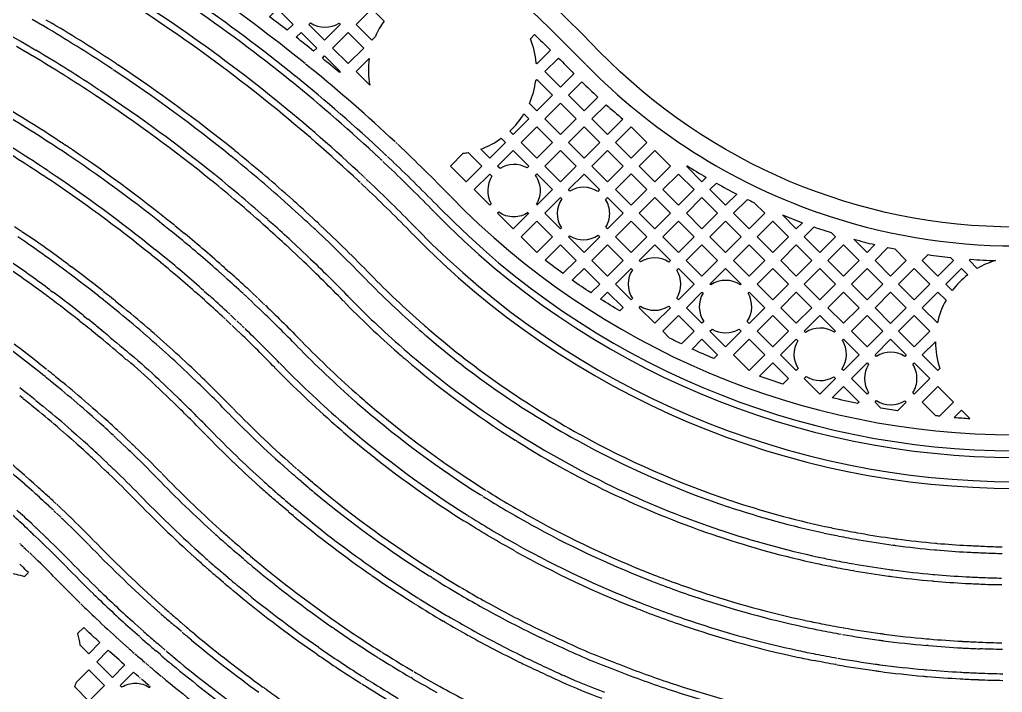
# Model space of a CAD drawing. Header units: millimetres. Extents: x 3175 to 3429, y -23 to 156.
# Drawn here: x 3317.36 to 3324.02, y 92.71 to 97.26 of the extents above; entities that cross this region are included whole.
import ezdxf

# ---------------------------------------------------------------- set-up
doc = ezdxf.new("R2010")
doc.units = ezdxf.units.MM
doc.header["$LTSCALE"] = 23.1
doc.layers.add('gbr-dxf_layer0', color=7, linetype='CONTINUOUS')

msp = doc.modelspace()

# ---------------------------------------------------------------- linework, layer by layer
at = {"layer": 'gbr-dxf_layer0', "color": 2}
for p, q in [((3317.5167, 97.2223), (3317.4458, 97.2637)), ((3317.5396, 97.2612), (3317.5787, 97.238)), ((3317.5547, 97.1999), (3317.5185, 97.2213)), ((3317.289, 97.1606), (3317.3626, 97.1191)), ((3317.364, 97.1182), (3317.4299, 97.0796)), ((3317.409, 97.0397), (3317.3401, 97.0801)), ((3317.4318, 97.0785), (3317.4707, 97.0557)), ((3317.4468, 97.0175), (3317.4109, 97.0387)), ((3317.9018, 96.7847), (3317.9109, 96.7788)), ((3317.8853, 96.7417), (3317.8762, 96.7476)), ((3319.1851, 96.0654), (3319.2177, 96.0363)), ((3319.1868, 96.0036), (3319.1542, 96.0327)), ((3319.0459, 95.8453), (3319.013, 95.8744)), ((3319.0438, 95.9072), (3319.0767, 95.8781)), ((3319.2013, 95.7035), (3319.1737, 95.7291)), ((3319.2052, 95.7613), (3319.2303, 95.738)), ((3320.7452, 94.4516), (3320.7596, 94.4423)), ((3320.7343, 94.4051), (3320.7199, 94.4143)), ((3323.0138, 93.5305), (3323.0098, 93.5313))]:
    msp.add_line(p, q, dxfattribs=at)
at = {"layer": 'gbr-dxf_layer0'}
for p, q in [((3319.6423, 96.9099), (3319.7306, 96.9982)), ((3319.3316, 96.9358), (3319.3, 96.9613)), ((3319.7351, 96.8171), (3319.6423, 96.9099)), ((3319.9182, 96.4228), (3319.9104, 96.4301)), ((3319.8113, 96.3132), (3319.8018, 96.322)), ((3319.8333, 96.3542), (3319.8428, 96.3454)), ((3319.8548, 96.334), (3319.8953, 96.2957)), ((3319.3904, 95.8784), (3319.3982, 95.8711)), ((3323.5815, 95.2083), (3323.4787, 95.3112)), ((3323.4786, 94.9915), (3323.5679, 95.0809)), ((3317.3618, 93.715), (3317.3668, 93.7102)), ((3317.3695, 93.7077), (3317.3867, 93.6907)), ((3317.3908, 93.6868), (3317.4006, 93.6777)), ((3317.4021, 93.6762), (3317.4271, 93.6529)), ((3317.4297, 93.6505), (3317.4487, 93.6325)), ((3317.3775, 93.5601), (3317.3622, 93.5745)), ((3318.0387, 93.0597), (3318.1019, 93.0034)), ((3318.0329, 92.9288), (3317.9735, 92.9817)), ((3318.2167, 92.9046), (3318.2375, 92.886)), ((3318.2422, 92.882), (3318.2467, 92.878)), ((3318.2572, 92.8692), (3318.2787, 92.8509)), ((3318.2799, 92.8497), (3318.3051, 92.8284)), ((3318.1686, 92.8114), (3318.1516, 92.8265)), ((3318.1785, 92.8027), (3318.1738, 92.8068)), ((3318.2112, 92.7749), (3318.1898, 92.7932)), ((3318.3064, 92.8273), (3318.3214, 92.8151)), ((3318.238, 92.7521), (3318.2128, 92.7735))]:
    msp.add_line(p, q, dxfattribs=at)
at = {"layer": 'gbr-dxf_layer0', "color": 3}
for p, q in [((3317.6459, 96.3751), (3317.6383, 96.38)), ((3318.4128, 95.8678), (3318.4786, 95.8142)), ((3318.4492, 95.7801), (3318.386, 95.8316)), ((3318.316, 95.6185), (3318.2527, 95.6701)), ((3318.2821, 95.7042), (3318.3454, 95.6526)), ((3318.7527, 95.5798), (3318.7858, 95.5504)), ((3318.755, 95.5176), (3318.7219, 95.547)), ((3318.6158, 95.3612), (3318.5844, 95.3891)), ((3318.6126, 95.4242), (3318.6467, 95.394)), ((3318.9006, 95.3851), (3318.8782, 95.4056)), ((3318.9422, 95.3454), (3318.9025, 95.3832)), ((3318.9071, 95.4402), (3318.932, 95.4174)), ((3318.9344, 95.4149), (3318.9741, 95.3772)), ((3318.9475, 95.3401), (3318.9427, 95.3449)), ((3318.9811, 95.3081), (3318.9495, 95.3383)), ((3318.979, 95.3724), (3319.013, 95.3398)), ((3318.7543, 95.235), (3318.7347, 95.2528)), ((3318.7659, 95.2852), (3318.7868, 95.2663)), ((3318.7901, 95.2628), (3318.8278, 95.2271)), ((3318.7959, 95.1953), (3318.7582, 95.231)), ((3318.838, 95.1552), (3318.8014, 95.1898)), ((3318.8332, 95.2216), (3318.8673, 95.1895)), ((3320.5014, 94.0341), (3320.4847, 94.0445)), ((3320.5095, 94.0821), (3320.5234, 94.0735)), ((3320.3981, 93.9047), (3320.4103, 93.897)), ((3322.943, 93.144), (3322.9468, 93.1432)), ((3323.5104, 93.0691), (3323.5231, 93.0679)), ((3323.5185, 93.0232), (3323.508, 93.0241))]:
    msp.add_line(p, q, dxfattribs=at)
at = {"layer": 'gbr-dxf_layer0', "color": 1}
for p, q in [((3319.8635, 96.2638), (3319.823, 96.3021)), ((3319.691, 96.2003), (3319.6991, 96.1928)), ((3319.7104, 96.1822), (3319.7447, 96.15)), ((3319.6694, 96.1589), (3319.6588, 96.1688)), ((3319.6791, 96.1499), (3319.6746, 96.1543)), ((3319.7123, 96.1187), (3319.6805, 96.1486))]:
    msp.add_line(p, q, dxfattribs=at)
at = {"layer": 'gbr-dxf_layer0', "color": 4}
for p, q in [((3317.3258, 95.8616), (3317.3736, 95.8294)), ((3317.3965, 95.7591), (3317.3482, 95.7921)), ((3317.3754, 95.828), (3317.4208, 95.7969)), ((3317.6943, 95.6018), (3317.7126, 95.5883)), ((3317.687, 95.5513), (3317.6687, 95.5648)), ((3317.559, 95.3824), (3317.5435, 95.3938)), ((3317.5691, 95.4308), (3317.5874, 95.4174)), ((3317.9291, 95.3641), (3317.8968, 95.3897)), ((3317.9265, 95.4236), (3317.9561, 95.4001)), ((3318.0374, 95.2766), (3317.9837, 95.3203)), ((3318.0112, 95.356), (3318.0647, 95.3124)), ((3317.793, 95.2591), (3317.8243, 95.2342)), ((3317.7972, 95.1983), (3317.766, 95.2231)), ((3317.8792, 95.19), (3317.9312, 95.1477)), ((3317.9037, 95.112), (3317.8491, 95.1564)), ((3318.4123, 94.6601), (3318.2732, 94.7942)), ((3318.3059, 94.8251), (3318.4427, 94.6934)), ((3319.32, 94.0923), (3319.2699, 94.1349)), ((3319.2981, 94.17), (3319.3482, 94.1274)), ((3319.161, 94.0084), (3319.2113, 93.9653)), ((3319.183, 93.9303), (3319.1327, 93.9734)), ((3320.0649, 93.3436), (3320.0679, 93.3415)), ((3320.2429, 93.1825), (3320.2346, 93.1873)), ((3320.2557, 93.227), (3320.264, 93.2223))]:
    msp.add_line(p, q, dxfattribs=at)
at = {"layer": 'gbr-dxf_layer0', "color": 5}
for p, q in [((3317.4922, 94.9348), (3317.5177, 94.9151)), ((3317.519, 94.9142), (3317.5441, 94.8941)), ((3317.4911, 94.8787), (3317.463, 94.9006)), ((3317.5171, 94.8581), (3317.4919, 94.8782)), ((3317.6016, 94.848), (3317.6524, 94.8065)), ((3317.6248, 94.7709), (3317.5714, 94.8146)), ((3317.3623, 94.7707), (3317.3868, 94.7515)), ((3317.3851, 94.6954), (3317.3623, 94.7136)), ((3317.3888, 94.7501), (3317.4142, 94.7298)), ((3317.492, 94.6088), (3317.4391, 94.652)), ((3317.4686, 94.6861), (3317.5188, 94.6451)), ((3317.8231, 94.6625), (3317.8496, 94.6392)), ((3317.8208, 94.6046), (3317.7943, 94.6279)), ((3317.8548, 94.575), (3317.8219, 94.6037)), ((3317.8505, 94.6385), (3317.8861, 94.6075)), ((3317.888, 94.6056), (3317.9195, 94.5769)), ((3317.8901, 94.5428), (3317.856, 94.5738)), ((3317.6825, 94.4474), (3317.6558, 94.4707)), ((3317.7157, 94.4182), (3317.6834, 94.4466)), ((3317.6863, 94.5038), (3317.7131, 94.4805)), ((3317.714, 94.4796), (3317.7464, 94.4512)), ((3317.7475, 94.4501), (3317.779, 94.4217)), ((3318.0404, 94.4677), (3318.045, 94.4634)), ((3318.0467, 94.4616), (3318.0879, 94.4215)), ((3317.7504, 94.3868), (3317.7164, 94.4175)), ((3318.0574, 94.3884), (3318.0138, 94.4308)), ((3318.0859, 94.3615), (3318.0586, 94.3873)), ((3318.0886, 94.4209), (3318.1159, 94.3951)), ((3317.9046, 94.3078), (3317.9441, 94.2693)), ((3317.9447, 94.2687), (3317.9714, 94.2436)), ((3317.9422, 94.2093), (3317.9129, 94.2367)), ((3318.8768, 93.6724), (3318.9129, 93.6404)), ((3318.8814, 93.6082), (3318.8479, 93.6379)), ((3318.7409, 93.5125), (3318.7742, 93.4833)), ((3318.7461, 93.4481), (3318.7103, 93.4796)), ((3319.5074, 93.1836), (3319.5195, 93.1751)), ((3319.495, 93.1374), (3319.4828, 93.1458)), ((3319.3892, 93.0107), (3319.4018, 93.002)), ((3319.3753, 92.9656), (3319.3627, 92.9743)), ((3319.7001, 92.8046), (3319.7054, 92.801)), ((3320.0238, 92.7999), (3320.0127, 92.8065))]:
    msp.add_line(p, q, dxfattribs=at)
at = {"layer": 'gbr-dxf_layer0', "color": 6}
for p, q in [((3317.3958, 94.1159), (3317.3681, 94.1402)), ((3317.424, 94.0915), (3317.3977, 94.1144)), ((3317.3988, 94.1732), (3317.4239, 94.1511)), ((3317.4255, 94.1498), (3317.4545, 94.1247)), ((3317.4558, 94.1234), (3317.4858, 94.0961)), ((3317.4546, 94.0637), (3317.4246, 94.091)), ((3317.5894, 94.002), (3317.61, 93.983)), ((3317.6125, 93.9803), (3317.6218, 93.9715)), ((3317.5785, 93.9508), (3317.5604, 93.9675)), ((3317.5899, 93.9398), (3317.5806, 93.9486)), ((3317.6077, 93.9223), (3317.5941, 93.9357)), ((3317.6398, 93.8921), (3317.6108, 93.9192)), ((3317.6242, 93.9693), (3317.6402, 93.9535)), ((3317.6424, 93.9513), (3317.6713, 93.9243)), ((3317.4464, 93.8455), (3317.4646, 93.8283)), ((3317.4327, 93.7965), (3317.4146, 93.8137)), ((3317.4445, 93.7852), (3317.4343, 93.7949)), ((3317.4611, 93.7689), (3317.4458, 93.7841)), ((3317.4662, 93.8266), (3317.4739, 93.8193)), ((3317.4758, 93.8176), (3317.4936, 93.8001)), ((3317.494, 93.7997), (3317.5269, 93.7693)), ((3317.4953, 93.7372), (3317.4625, 93.7675)), ((3318.2833, 93.3304), (3318.3455, 93.2748)), ((3318.3146, 93.2421), (3318.2549, 93.2954)), ((3318.4558, 93.1803), (3318.4865, 93.1531)), ((3318.1739, 93.0835), (3318.1112, 93.1396)), ((3318.1421, 93.1723), (3318.2023, 93.1185)), ((3318.4583, 93.1179), (3318.425, 93.1474)), ((3318.3174, 92.9595), (3318.2866, 92.9869)), ((3318.3174, 93.0197), (3318.3482, 92.9924))]:
    msp.add_line(p, q, dxfattribs=at)
at = {"layer": 'gbr-dxf_layer0', "linetype": 'Continuous'}
for points in [[(3361.5201, 101.7104), (3361.5201, 101.1132, -0.414254), (3361.4701, 101.0632), (3361.1086, 101.0632), (3361.1086, 101.0152), (3360.78, 101.0152), (3360.78, 101.0632), (3360.7452, 101.0632, 0.064068), (3360.5321, 101.0358, 0.013699), (3360.3802, 100.9916, 0.036904), (3360.3466, 100.994, 0.080213), (3360.2745, 100.9824, 0.02431), (3360.0129, 100.8737), (3341.5011, 100.8737, 0.202298), (3332.432, 97.0472, -0.202305), (3329.6114, 95.8572), (3324.111, 95.8572, -0.202305), (3321.2903, 97.0472, 0.202298), (3312.2213, 100.8737), (3284.0364, 100.8737)], [(3320.8567, 96.2061, -0.154933), (3320.8893, 96.1036, -0.140449), (3320.8623, 96.0094)], [(3322.04, 96.1105), (3322.0839, 96.1544, 0.00942), (3322.2222, 96.0807)], [(3320.809, 95.9549, -0.146257), (3320.7115, 95.9258, -0.154923), (3320.6089, 95.9583), (3320.6014, 95.9508)], [(3323.7984, 95.6309), (3323.8067, 95.6393, 0.010165), (3323.9757, 95.6303)], [(3323.9757, 95.6303, 0.059315), (3323.8521, 95.5772), (3323.7984, 95.6309)], [(3323.4787, 95.3112), (3323.5847, 95.4173), (3323.6401, 95.3619, 0.0726), (3323.5815, 95.2083)], [(3323.5679, 95.0809, 0.081276), (3323.5987, 94.8997), (3323.5846, 94.8855), (3323.4786, 94.9915)], [(3317.2446, 93.5529), (3317.2802, 93.5173, -0.051426), (3317.3937, 93.4902), (3317.4211, 93.5176, 0.002041), (3317.3785, 93.559)], [(3317.5964, 93.4861, -0.029204), (3317.6007, 93.4821, 0.006722), (3317.7724, 93.3096)], [(3317.808, 93.1343, -0.000599), (3317.7961, 93.1455), (3317.7544, 93.1038)], [(3317.7544, 93.1038, -0.034204), (3317.7698, 93.0276), (3317.83, 92.9674), (3317.9058, 93.0431, -0.00361), (3317.8094, 93.1329)], [(3318.1502, 92.8276, -0.000925), (3318.1326, 92.8424), (3318.0438, 92.7537)], [(3318.0438, 92.7537), (3318.0544, 92.7431, -0.134942), (3318.1453, 92.768, -0.144399), (3318.2418, 92.7396), (3318.2469, 92.7447)]]:
    msp.add_lwpolyline(points, format="xyb", dxfattribs=at)
for points in [[(3319.0551, 97.2815), (3319.109, 97.3354), (3319.2149, 97.2295), (3319.1751, 97.1898, 0.003343)], [(3319.6423, 97.2294), (3319.7483, 97.3354), (3319.8314, 97.2523, 0.052932), (3319.7723, 97.1477), (3319.7482, 97.1236)], [(3319.2357, 97.1426), (3319.2687, 97.1757), (3319.3747, 97.0697), (3319.3537, 97.0486, 0.003338)], [(3319.3226, 97.2295), (3319.3337, 97.2406, 0.294416), (3319.5263, 97.2376), (3319.5345, 97.2294), (3319.4286, 97.1235)], [(3320.8235, 97.132), (3320.8519, 97.1604, -0.003031), (3320.9592, 97.0557), (3320.8672, 96.9637), (3320.8619, 96.969, 0.073938)], [(3319.4131, 97.0003), (3319.4286, 97.0158), (3319.5345, 96.9099), (3319.5289, 96.9043, 0.003327)], [(3320.9211, 96.9098), (3321.0133, 97.002, -0.003031), (3321.1186, 96.8953), (3321.0271, 96.8038)], [(3320.8166, 96.6944, 0.070282), (3320.8591, 96.8478), (3320.8672, 96.8559), (3320.9732, 96.7499), (3320.8671, 96.6438)], [(3321.081, 96.7499), (3321.1721, 96.841, 0.009003), (3321.2802, 96.7373), (3321.1869, 96.644)], [(3321.2407, 96.5901), (3321.3366, 96.686, 0.009037), (3321.4506, 96.5879), (3321.3468, 96.4841)], [(3320.6846, 96.5068, 0.066407), (3320.7797, 96.6235), (3320.8132, 96.5899), (3320.7074, 96.4841)], [(3320.4863, 96.3855, 0.069335), (3320.6255, 96.4582), (3320.6535, 96.4302), (3320.5475, 96.3242)], [(3320.6014, 96.2703), (3320.7074, 96.3763), (3320.8133, 96.2704), (3320.8004, 96.2576, 0.277245), (3320.6173, 96.2544)], [(3320.2817, 96.2705), (3320.3683, 96.357, 0.0149), (3320.4016, 96.3624), (3320.4936, 96.2703), (3320.3878, 96.1645)], [(3320.4416, 96.1106), (3320.5475, 96.2165), (3320.5628, 96.2011, 0.283381), (3320.5575, 96.0147), (3320.5475, 96.0047)], [(3321.0809, 96.1105), (3321.1868, 96.2164), (3321.2927, 96.1105), (3321.2799, 96.0978, 0.288408), (3321.0906, 96.1009)], [(3320.9211, 95.9507), (3321.027, 96.0567), (3321.0354, 96.0483, 0.301445), (3321.0339, 95.8517), (3321.0269, 95.8448)], [(3321.3334, 96.0435), (3321.3466, 96.0566), (3321.4526, 95.9506), (3321.3467, 95.8447), (3321.3349, 95.8566, 0.137221), (3321.3606, 95.9488, 0.141242)], [(3322.1998, 95.9506), (3322.2942, 96.045, 0.002994), (3322.3385, 96.0238), (3322.4118, 95.9505), (3322.3059, 95.8446)], [(3322.6793, 95.7908), (3322.7465, 95.8579, 0.007352), (3322.8625, 95.8196), (3322.8913, 95.7907), (3322.7854, 95.6847)], [(3321.0808, 95.7909), (3321.0882, 95.7983, 0.296935), (3321.2823, 95.8014), (3321.2929, 95.7908), (3321.1869, 95.6849)], [(3320.9225, 95.6326), (3321.0269, 95.737), (3321.133, 95.631), (3321.0441, 95.5422, -0.007242)], [(3321.5605, 95.631), (3321.6663, 95.7369), (3321.7723, 95.6309), (3321.7615, 95.6202, 0.293128), (3321.5696, 95.6219)], [(3323.1589, 95.631), (3323.2467, 95.7188, 0.002876), (3323.2927, 95.7093), (3323.371, 95.631), (3323.2649, 95.525)], [(3323.4787, 95.631), (3323.5182, 95.6705, 0.009193), (3323.67, 95.6515), (3323.6906, 95.6309), (3323.5847, 95.525)], [(3321.1071, 95.4974), (3321.1869, 95.5771), (3321.2928, 95.4711), (3321.2335, 95.4118, -0.007295)], [(3321.4006, 95.4711), (3321.5066, 95.5771), (3321.5153, 95.5684, 0.297432), (3321.5154, 95.3741), (3321.5065, 95.3652)], [(3321.8147, 95.3767, 0.287854), (3321.8149, 95.5658), (3321.8262, 95.577), (3321.9322, 95.471), (3321.8263, 95.3652)], [(3322.0399, 95.471), (3322.146, 95.5771), (3322.252, 95.4711), (3322.2462, 95.4654, 0.309326), (3322.0455, 95.4655)], [(3323.6386, 95.4711), (3323.7445, 95.577), (3323.7877, 95.5338, 0.066056), (3323.6826, 95.4272)], [(3321.299, 95.3695), (3321.3467, 95.4172), (3321.4526, 95.3114), (3321.4301, 95.2889, -0.007357)], [(3321.8802, 95.3113), (3321.986, 95.4171), (3321.9932, 95.41, 0.292857), (3321.9991, 95.2182), (3321.9861, 95.2053)], [(3322.2926, 95.2184, 0.292402), (3322.2984, 95.4099), (3322.3059, 95.4173), (3322.4119, 95.3113), (3322.3058, 95.2052)], [(3321.5604, 95.3113), (3321.5698, 95.3207, 0.292321), (3321.7613, 95.3224), (3321.7724, 95.3113), (3321.6664, 95.2053)], [(3321.7203, 95.1515), (3321.8263, 95.2574), (3321.9323, 95.1514), (3321.8467, 95.0658, -0.004265), (3321.7668, 95.1049)], [(3322.6794, 95.1515), (3322.7853, 95.2574), (3322.8914, 95.1514), (3322.8844, 95.1445, 0.301117), (3322.688, 95.1428)], [(3322.04, 95.1514), (3322.0546, 95.166, 0.276082), (3322.2371, 95.1661), (3322.2519, 95.1513), (3322.146, 95.0454)], [(3321.92, 95.0314), (3321.9861, 95.0976), (3322.0922, 94.9915), (3322.0671, 94.9665, -0.007682)], [(3322.5194, 94.9915), (3322.6255, 95.0976), (3322.6355, 95.0877, 0.288193), (3322.6384, 94.8985), (3322.6254, 94.8855)], [(3322.9349, 94.896, 0.297168), (3322.9379, 95.0902), (3322.9452, 95.0976), (3323.0513, 94.9915), (3322.9453, 94.8856)], [(3323.159, 94.9915), (3323.2649, 95.0974), (3323.3708, 94.9915), (3323.3609, 94.9816, 0.292056), (3323.1695, 94.9811)], [(3322.3752, 94.8473), (3322.4655, 94.9376), (3322.5716, 94.8316), (3322.5343, 94.7944, -0.008009)], [(3322.9992, 94.8317), (3323.1051, 94.9377), (3323.1157, 94.9271, 0.291063), (3323.1155, 94.7363), (3323.1051, 94.7258)], [(3323.415, 94.928), (3323.4247, 94.9377), (3323.5307, 94.8317), (3323.4248, 94.7258), (3323.4152, 94.7354, 0.143795), (3323.4434, 94.8315, 0.144411)], [(3322.6793, 94.8316), (3322.6927, 94.845, 0.284262), (3322.8797, 94.8434), (3322.8914, 94.8317), (3322.7853, 94.7256)], [(3322.8685, 94.701), (3322.9453, 94.7778), (3323.0512, 94.6719), (3323.0412, 94.662, -0.008457)], [(3323.4787, 94.6719), (3323.5846, 94.7778), (3323.6906, 94.6718), (3323.5959, 94.577, -0.001288), (3323.5711, 94.5796)], [(3323.1589, 94.6719), (3323.1692, 94.6822, 0.293343), (3323.3612, 94.6816), (3323.3709, 94.6719), (3323.312, 94.6129, -0.005465), (3323.1993, 94.6315)], [(3317.7347, 92.7432, 0.015502), (3317.7466, 92.7762), (3317.83, 92.8597), (3317.9361, 92.7537), (3317.8301, 92.6477)]]:
    msp.add_lwpolyline(points, format="xyb", close=True, dxfattribs=at)
for points in [[(3319.4825, 97.0697), (3319.5884, 97.1756), (3319.6943, 97.0697), (3319.5884, 96.9638)], [(3320.921, 96.5899), (3321.0271, 96.696), (3321.133, 96.5901), (3321.0269, 96.4841)], [(3320.7613, 96.4302), (3320.8671, 96.5361), (3320.973, 96.4302), (3320.8671, 96.3243)], [(3321.0808, 96.4302), (3321.1869, 96.5363), (3321.2929, 96.4303), (3321.1868, 96.3242)], [(3321.4006, 96.4303), (3321.5065, 96.5361), (3321.6124, 96.4302), (3321.5065, 96.3244)], [(3320.921, 96.2704), (3321.0269, 96.3763), (3321.1329, 96.2703), (3321.027, 96.1644)], [(3321.2407, 96.2703), (3321.3468, 96.3764), (3321.4526, 96.2705), (3321.3466, 96.1644)], [(3321.5604, 96.2705), (3321.6663, 96.3764), (3321.7724, 96.2702), (3321.6665, 96.1644)], [(3321.4004, 96.1105), (3321.5065, 96.2166), (3321.6126, 96.1105), (3321.5065, 96.0044)], [(3321.7204, 96.1105), (3321.8263, 96.2164), (3321.9322, 96.1105), (3321.8263, 96.0046)], [(3321.5604, 95.9506), (3321.6665, 96.0566), (3321.7724, 95.9507), (3321.6663, 95.8446)], [(3321.8802, 95.9507), (3321.9861, 96.0566), (3322.0921, 95.9506), (3321.9862, 95.8447)], [(3320.7613, 95.7909), (3320.8672, 95.8968), (3320.9731, 95.7909), (3320.8672, 95.685)], [(3321.4006, 95.7908), (3321.5065, 95.8967), (3321.6125, 95.7907), (3321.5066, 95.6849)], [(3321.7202, 95.7907), (3321.8263, 95.8968), (3321.9323, 95.7909), (3321.8262, 95.6848)], [(3322.04, 95.7908), (3322.146, 95.8967), (3322.252, 95.7907), (3322.146, 95.6848)], [(3322.3597, 95.7907), (3322.4657, 95.8967), (3322.5716, 95.7908), (3322.4657, 95.6848)], [(3321.2407, 95.631), (3321.3467, 95.737), (3321.4527, 95.631), (3321.3467, 95.525)], [(3321.88, 95.6309), (3321.9861, 95.737), (3322.0922, 95.631), (3321.986, 95.5249)], [(3322.1999, 95.631), (3322.3059, 95.7369), (3322.4118, 95.631), (3322.3059, 95.525)], [(3322.5195, 95.631), (3322.6255, 95.7369), (3322.7315, 95.6309), (3322.6256, 95.525)], [(3322.8392, 95.6309), (3322.9452, 95.7369), (3323.0511, 95.631), (3322.9451, 95.525)], [(3322.3597, 95.4711), (3322.4657, 95.5771), (3322.5717, 95.4711), (3322.4657, 95.3651)], [(3322.6794, 95.4711), (3322.7854, 95.577), (3322.8912, 95.4711), (3322.7853, 95.3652)], [(3322.999, 95.4711), (3323.105, 95.5771), (3323.211, 95.4711), (3323.105, 95.3651)], [(3323.3188, 95.4711), (3323.4249, 95.5772), (3323.5309, 95.4711), (3323.4248, 95.3651)], [(3322.5196, 95.3113), (3322.6256, 95.4172), (3322.7315, 95.3113), (3322.6255, 95.2054)], [(3322.8392, 95.3113), (3322.9451, 95.4172), (3323.0511, 95.3112), (3322.9452, 95.2053)], [(3323.1589, 95.3112), (3323.2649, 95.4172), (3323.3709, 95.3112), (3323.2649, 95.2052)], [(3322.3597, 95.1513), (3322.4657, 95.2574), (3322.5716, 95.1515), (3322.4655, 95.0454)], [(3322.9991, 95.1514), (3323.105, 95.2573), (3323.211, 95.1513), (3323.1051, 95.0454)], [(3323.3188, 95.1513), (3323.4248, 95.2573), (3323.5307, 95.1514), (3323.4247, 95.0454)], [(3322.1999, 94.9915), (3322.3058, 95.0974), (3322.4117, 94.9915), (3322.3058, 94.8857)]]:
    msp.add_lwpolyline(points, close=True, dxfattribs=at)
at = {"layer": 'gbr-dxf_layer0', "color": 3, "linetype": 'Continuous'}
for points in [[(3317.6378, 96.3802, -0.056621), (3317.6335, 96.3828, 0.012261), (3317.2268, 96.6387)], [(3317.537, 96.1962, -0.068014), (3317.5316, 96.1989, 0.012743), (3317.1183, 96.4596)], [(3317.6584, 96.4203, -0.052226), (3317.6624, 96.418), (3317.6713, 96.4123)], [(3317.5572, 96.2365, -0.058344), (3317.5617, 96.2339, -0.023177), (3318.2811, 95.705)], [(3319.027, 95.3274, -0.033726), (3319.0292, 95.3254, -0.008705), (3319.2721, 95.0839)], [(3319.2414, 95.051, 0.008783), (3318.9973, 95.2936, -0.004338), (3318.9917, 95.2983)], [(3320.7175, 93.6637, -0.013501), (3320.3918, 93.8559, -0.059445), (3320.3872, 93.8584), (3320.373, 93.8674)], [(3324.0219, 92.9974, -0.039457), (3324.0184, 92.9973, -0.013349), (3323.869, 93.0016)], [(3322.8978, 92.8935, -0.033027), (3322.8949, 92.8939, -0.005377), (3322.7472, 92.9215)]]:
    msp.add_lwpolyline(points, format="xyb", dxfattribs=at)
at = {"layer": 'gbr-dxf_layer0', "linetype": 'Continuous'}
for points in [[(3321.8802, 96.2702), (3321.9861, 96.1644), (3322.0152, 96.1935)], [(3320.8672, 96.0046), (3320.9732, 96.1105), (3320.8671, 96.2166), (3320.8567, 96.2061)], [(3322.2222, 96.0807), (3322.146, 96.0045), (3322.04, 96.1105)], [(3320.6014, 95.9508), (3320.7074, 95.8448), (3320.8133, 95.9507)], [(3322.6671, 95.8862), (3322.6255, 95.8446), (3322.5308, 95.9393)], [(3323.1586, 95.7384), (3323.105, 95.6848), (3323.015, 95.7749)], [(3323.6948, 94.5682), (3323.7445, 94.6179), (3323.8015, 94.5608)], [(3317.9708, 92.984), (3317.9622, 92.9918), (3317.8839, 92.9135)], [(3317.8839, 92.9135), (3317.9899, 92.8075), (3318.0744, 92.892)]]:
    msp.add_lwpolyline(points, dxfattribs=at)
at = {"layer": 'gbr-dxf_layer0', "color": 2, "linetype": 'Continuous'}
for points in [[(3319.3679, 95.8378), (3319.3595, 95.8458, -0.057147), (3319.3559, 95.8494, 0.005454), (3319.1877, 96.0027)], [(3319.2322, 95.7364), (3319.312, 95.6605, -0.067126), (3319.3167, 95.6567, -0.009279), (3319.5876, 95.3882)], [(3319.5545, 95.3578, 0.009178), (3319.2877, 95.6222, -0.066199), (3319.2831, 95.6259), (3319.2028, 95.7023)]]:
    msp.add_lwpolyline(points, format="xyb", dxfattribs=at)
at = {"layer": 'gbr-dxf_layer0', "color": 4, "linetype": 'Continuous'}
for points in [[(3318.272, 94.7954, 0.007395), (3318.0918, 94.9562, -0.121111), (3318.0823, 94.9611, 0.006517), (3317.9046, 95.1113)], [(3317.9323, 95.1468, -0.006353), (3318.1064, 94.9998, -0.120438), (3318.1159, 94.9949, -0.00768), (3318.3041, 94.8271)], [(3319.269, 94.1356, -0.003593), (3319.2113, 94.1848, -0.060481), (3319.2074, 94.1885)], [(3319.0115, 94.1391, 0.003317), (3319.0865, 94.0725, -0.057243), (3319.0899, 94.0688, 0.004202), (3319.1598, 94.0093)], [(3319.1319, 93.974, -0.004324), (3319.0594, 94.0357, -0.068088), (3319.0551, 94.04)], [(3320.1574, 93.4825, -0.003813), (3320.1521, 93.486, -0.008406), (3320.139, 93.4936)]]:
    msp.add_lwpolyline(points, format="xyb", dxfattribs=at)
at = {"layer": 'gbr-dxf_layer0', "color": 5, "linetype": 'Continuous'}
for points in [[(3317.9118, 94.2379), (3317.8724, 94.2764, -0.008152), (3317.8562, 94.2908)], [(3320.0349, 92.8458, -0.034007), (3320.0374, 92.8442), (3320.0457, 92.8393)]]:
    msp.add_lwpolyline(points, format="xyb", dxfattribs=at)
at = {"layer": 'gbr-dxf_layer0', "color": 6, "linetype": 'Continuous'}
msp.add_lwpolyline([(3317.7035, 93.5954, -0.046325), (3317.7064, 93.5925, 0.00746), (3317.894, 93.4044)], format="xyb", dxfattribs=at)
at = {"layer": 'gbr-dxf_layer0'}
for centre, radius, start, end in [((3312.2206, 88.2115), 12.5348, 44.2502, 76.74229), ((3312.2217, 88.211), 11.2549, 51.05668, 59.74378), ((3320.2946, 96.9214), 0.5692, 172.24577, 190.55969), ((3312.2212, 88.211), 11.2552, 46.93646, 50.80615), ((3324.1113, 99.7951), 4.0656, 224.29062, 250.74794), ((3319.6916, 96.1692), 0.34, 47.26336, 47.7222), ((3312.2183, 88.2139), 11.2549, 44.23643, 46.77686), ((3319.6889, 96.1718), 0.187, 46.20074, 48.5613), ((3319.8339, 96.3231), 0.0225, 45.00624, 52.07814), ((3324.1112, 99.7952), 4.1672, 237.68269, 239.80244), ((3324.1111, 99.7952), 5.3452, 224.27716, 269.96309), ((3324.1113, 99.7951), 4.1672, 247.71199, 249.72247), ((3324.1111, 99.7952), 4.0655, 250.79397, 269.99567), ((3324.1111, 99.7952), 4.1671, 254.74935, 256.78658), ((3324.1111, 99.7952), 5.2435, 265.44645, 266.61545), ((3312.22, 88.2115), 7.5317, 44.47735, 46.01632), ((3324.1052, 99.8003), 9.0685, 225.73711, 226.64203), ((3324.1072, 99.7981), 9.0683, 226.63507, 227.97502), ((3319.0686, 94.0579), 1.4306, 227.59036, 229.44028), ((3319.0686, 94.0579), 1.5322, 227.51602, 229.38713), ((3322.6774, 98.225), 6.943, 229.2203, 229.9836), ((3318.7544, 93.4707), 0.7803, 229.66361, 230.2353), ((3318.2164, 92.8371), 0.0508, 230.84133, 233.49418), ((3324.1115, 99.7942), 9.0683, 230.34309, 234.10758), ((3318.2743, 92.7878), 0.0508, 228.79555, 234.55926)]:
    msp.add_arc(centre, radius, start, end, dxfattribs=at)
at = {"layer": 'gbr-dxf_layer0', "color": 1}
for centre, radius, start, end in [((3312.2212, 88.2114), 11.1469, 51.04189, 60.00916), ((3312.2212, 88.2114), 11.1019, 51.04866, 59.99842), ((3312.2214, 88.2111), 10.8926, 51.04329, 60.00413), ((3312.2214, 88.2111), 10.9376, 51.04985, 60.01079), ((3312.2198, 88.2125), 11.1019, 46.93203, 51.03244), ((3312.2198, 88.2125), 11.1469, 46.92551, 51.02607), ((3312.2174, 88.2144), 10.9376, 46.9092, 51.01631), ((3312.2175, 88.2144), 10.8926, 46.921, 51.00987), ((3312.2219, 88.2103), 11.1019, 44.26669, 46.49731), ((3312.222, 88.2103), 11.1469, 44.26065, 46.49102), ((3319.6896, 96.1711), 0.0225, 45.02204, 51.34668), ((3312.2186, 88.2134), 10.8925, 44.23662, 46.52026), ((3312.2185, 88.2134), 10.9375, 44.24285, 46.50848), ((3324.1109, 99.7952), 5.453, 224.2664, 269.97714), ((3324.1109, 99.7952), 5.498, 224.25284, 269.99556), ((3324.1105, 99.7954), 5.6625, 224.25723, 269.98642), ((3324.1105, 99.7954), 5.7075, 224.26992, 269.9969)]:
    msp.add_arc(centre, radius, start, end, dxfattribs=at)
at = {"layer": 'gbr-dxf_layer0', "color": 2}
for centre, radius, start, end in [((3312.2184, 88.2126), 10.4521, 56.4702, 59.29349), ((3312.2184, 88.2126), 10.4971, 56.46314, 59.28637), ((3312.2151, 88.2146), 10.2852, 56.43934, 59.26315), ((3312.2151, 88.2146), 10.2402, 56.44632, 59.27001), ((3318.5953, 97.843), 1.0982, 236.73544, 237.26423), ((3312.2203, 88.2114), 10.4521, 51.03688, 56.41406), ((3318.5953, 97.843), 1.0532, 236.80556, 237.33447), ((3312.2202, 88.2115), 10.4971, 51.04862, 56.40727), ((3312.2224, 88.2098), 10.2852, 51.06288, 56.41336), ((3312.2224, 88.2098), 10.2402, 51.05083, 56.42043), ((3312.2227, 88.2099), 10.4519, 48.46343, 51.04071), ((3312.2227, 88.2099), 10.4969, 48.45679, 51.05277), ((3312.2189, 88.2132), 10.2849, 48.43283, 51.02395), ((3312.219, 88.2132), 10.2399, 48.44008, 51.01214), ((3312.2293, 88.2037), 10.497, 46.99638, 48.2534), ((3312.2262, 88.2066), 10.24, 47.28263, 48.2353), ((3312.2261, 88.2067), 10.285, 47.27481, 48.22762), ((3312.2167, 88.2151), 10.4971, 44.22086, 46.81193), ((3312.2167, 88.2151), 10.4521, 44.22778, 46.80631), ((3324.1117, 99.7944), 6.1033, 224.25636, 228.8295), ((3324.1117, 99.7944), 6.1483, 224.24391, 228.84972), ((3324.1108, 99.7953), 6.3152, 224.26677, 228.83839), ((3324.1108, 99.7954), 6.3602, 224.25545, 228.85835), ((3322.7237, 98.1852), 3.9781, 228.65297, 229.51946), ((3322.7236, 98.1852), 4.0231, 228.68404, 229.50202), ((3324.1104, 99.7955), 6.1483, 229.43177, 241.04165), ((3324.1104, 99.7955), 6.1033, 229.44383, 241.05319), ((3322.7244, 98.1847), 4.235, 228.67545, 229.48882), ((3322.7245, 98.1846), 4.19, 228.6434, 229.50304), ((3324.111, 99.7949), 6.3151, 229.43702, 237.78031), ((3324.111, 99.7949), 6.3601, 229.42572, 237.76899), ((3324.1108, 99.7952), 6.1032, 241.06063, 251.55579), ((3324.1103, 99.7954), 6.3603, 237.95398, 251.5602), ((3324.1103, 99.7954), 6.3153, 237.96537, 251.54201), ((3324.1108, 99.7952), 6.1482, 241.04878, 251.5448), ((3324.1115, 99.7952), 6.1034, 251.56084, 257.78096), ((3324.1115, 99.7952), 6.1484, 251.54907, 257.79901), ((3324.1118, 99.795), 6.3153, 251.547, 257.7953), ((3323.8644, 98.6378), 4.9648, 257.78676, 258.93226), ((3323.8644, 98.6378), 4.9198, 257.76342, 258.94499), ((3324.1055, 99.7965), 6.1033, 258.82061, 260.08087), ((3324.1096, 99.7957), 6.1033, 260.08129, 262.25039), ((3324.1118, 99.795), 6.3603, 251.56508, 257.78469), ((3324.1053, 99.7965), 6.1483, 258.8114, 260.07138), ((3324.1096, 99.7957), 6.1483, 260.07043, 262.26803), ((3323.3704, 94.2425), 0.5013, 260.68116, 262.59056), ((3324.1064, 99.796), 6.1033, 262.47256, 264.95475), ((3323.6349, 94.4648), 0.7513, 265.09782, 265.71178), ((3324.1137, 99.7954), 6.1034, 264.98461, 266.90744), ((3323.3703, 94.2425), 0.5463, 260.88563, 262.47085), ((3324.1064, 99.796), 6.1483, 262.4615, 264.94399), ((3323.6349, 94.4648), 0.7963, 265.01729, 265.63542), ((3324.1138, 99.7954), 6.1484, 264.97352, 266.92418), ((3323.8296, 94.6144), 0.9596, 267.3927, 267.98074), ((3323.8295, 94.6144), 0.9145, 267.2857, 268.04737), ((3324.1085, 99.7957), 6.1482, 267.09018, 268.03115), ((3324.1084, 99.7957), 6.1032, 267.10258, 268.04303), ((3324.0223, 95.8018), 2.1543, 266.68941, 269.97112), ((3324.0222, 95.8018), 2.1094, 266.72017, 269.9838), ((3323.8608, 98.6385), 5.1769, 257.80419, 258.97007), ((3323.8608, 98.6385), 5.1319, 257.8172, 258.9828), ((3324.1016, 99.797), 6.3151, 258.85767, 260.11769), ((3324.1016, 99.797), 6.3601, 258.84802, 260.10785), ((3324.1057, 99.7963), 6.3601, 260.13577, 262.26917), ((3324.1057, 99.7963), 6.3151, 260.11794, 262.27908), ((3323.3712, 94.2425), 0.7133, 260.94565, 262.49347), ((3324.1067, 99.796), 6.3152, 262.47075, 264.95306), ((3323.3713, 94.2425), 0.7583, 260.84404, 262.39701), ((3324.1067, 99.796), 6.3602, 262.46002, 264.9426), ((3323.6477, 94.4635), 1.0081, 264.25747, 264.88045), ((3323.6477, 94.4635), 0.9631, 264.32509, 264.77447), ((3324.1085, 99.7958), 6.3602, 265.05018, 266.96865), ((3324.1086, 99.7958), 6.3152, 265.03277, 266.97793), ((3323.8442, 94.6136), 1.1264, 266.57803, 267.21976), ((3324.1093, 99.7957), 6.3153, 267.10778, 268.01245), ((3324.0185, 95.802), 2.3214, 266.87224, 269.95897), ((3323.844, 94.6136), 1.1714, 266.52771, 267.17066), ((3324.1095, 99.7957), 6.3603, 267.09613, 268.00129), ((3324.0185, 95.802), 2.3664, 266.84358, 270.00177)]:
    msp.add_arc(centre, radius, start, end, dxfattribs=at)
at = {"layer": 'gbr-dxf_layer0', "color": 3}
for centre, radius, start, end in [((3312.2104, 88.2174), 9.8472, 56.41205, 59.23076), ((3312.208, 88.2189), 9.6377, 56.3076, 59.20418), ((3312.2194, 88.212), 9.8472, 51.04114, 56.37313), ((3312.2194, 88.212), 9.8022, 51.0286, 56.38062), ((3312.2193, 88.2123), 9.5928, 51.0334, 56.33293), ((3312.219, 88.2131), 9.8018, 48.44381, 50.52752), ((3312.219, 88.213), 9.8468, 48.43707, 50.52039), ((3312.2166, 88.2148), 9.6375, 48.43431, 50.50303), ((3312.2167, 88.2148), 9.5925, 48.42169, 50.51086), ((3312.2208, 88.2114), 9.8018, 47.23251, 48.18572), ((3312.2209, 88.2113), 9.8468, 47.24573, 48.1789), ((3312.2126, 88.219), 9.6373, 47.16301, 48.1083), ((3312.2127, 88.2188), 9.5923, 47.1719, 48.11689), ((3319.2977, 95.643), 0.4159, 226.95131, 228.35155), ((3319.2978, 95.643), 0.4609, 226.77247, 228.18496), ((3319.2987, 95.6421), 0.6252, 226.57875, 228.40741), ((3319.2988, 95.642), 0.6702, 226.75723, 228.28585), ((3312.2143, 88.2172), 9.5927, 44.20838, 46.17236), ((3312.2143, 88.2172), 9.6377, 44.20117, 46.16495), ((3324.111, 99.7952), 6.7985, 224.27117, 228.84047), ((3324.111, 99.7953), 6.7535, 224.25291, 228.85138), ((3324.1103, 99.7959), 6.9629, 224.27024, 228.84252), ((3324.1103, 99.7959), 7.0079, 224.25975, 228.86042), ((3322.7078, 98.1992), 4.6734, 228.93018, 229.7603), ((3322.7078, 98.1992), 4.6284, 228.94643, 229.77635), ((3324.1123, 99.7939), 6.7531, 229.42704, 237.74856), ((3324.1123, 99.7939), 6.7981, 229.41626, 237.73793), ((3322.7173, 98.191), 4.8828, 228.80629, 229.60481), ((3322.7174, 98.1909), 4.8378, 228.77864, 229.61722), ((3324.1118, 99.7944), 7.0077, 229.42681, 237.74655), ((3324.1118, 99.7944), 6.9627, 229.43741, 237.75701), ((3324.1149, 99.7926), 6.7533, 237.91703, 241.00915), ((3324.1148, 99.7927), 6.7983, 237.90697, 240.99888), ((3324.1148, 99.7927), 6.9626, 237.88745, 241.01116), ((3324.1102, 99.7954), 6.7985, 241.05547, 248.49522), ((3324.1102, 99.7954), 6.7535, 241.06556, 248.50544), ((3324.1107, 99.7952), 7.0079, 241.05036, 248.49116), ((3324.1107, 99.7952), 6.9629, 241.06084, 248.50122), ((3324.1112, 99.7949), 6.7984, 248.49608, 251.55182), ((3324.1113, 99.7949), 6.7534, 248.5054, 251.5338), ((3324.11, 99.7955), 6.7535, 251.5632, 257.81244), ((3324.1116, 99.7947), 6.9628, 248.50288, 251.54791), ((3324.11, 99.7955), 6.7985, 251.58014, 257.80247), ((3324.1116, 99.7947), 7.0078, 248.49282, 251.53795), ((3324.1102, 99.7952), 6.9628, 251.56937, 257.79377), ((3323.8633, 98.638), 5.5701, 257.79169, 258.95397), ((3324.1102, 99.7952), 7.0078, 251.55959, 257.80978), ((3323.8632, 98.638), 5.6151, 257.78046, 258.94256), ((3324.0994, 99.7978), 6.7986, 258.87287, 260.09922), ((3324.0995, 99.7978), 6.7536, 258.88147, 260.10816), ((3324.1011, 99.7968), 6.753, 260.16251, 262.27608), ((3324.1012, 99.7967), 6.798, 260.15217, 262.26587), ((3323.3777, 94.2415), 1.1963, 260.82043, 262.10536), ((3323.3777, 94.2415), 1.1513, 260.8805, 262.16601), ((3324.1045, 99.7959), 6.7981, 262.47924, 264.95148), ((3324.1045, 99.7959), 6.7531, 262.48856, 264.93571), ((3324.1138, 99.7952), 6.7531, 265.00896, 266.92029), ((3323.8527, 94.6131), 1.5645, 266.32328, 266.83249), ((3324.1014, 99.796), 6.7533, 267.17, 268.04493), ((3324.0252, 95.8016), 2.7593, 266.82876, 269.86252), ((3323.86, 98.6388), 5.7795, 257.81422, 258.98695), ((3324.1138, 99.7952), 6.7981, 265.00555, 266.91115), ((3323.8528, 94.6131), 1.6095, 266.27714, 266.89265), ((3324.1015, 99.796), 6.7983, 267.1849, 268.03529), ((3323.86, 98.6387), 5.8245, 257.83284, 258.97468), ((3324.1072, 99.7963), 6.963, 258.81939, 260.03615), ((3324.1034, 99.7963), 6.9623, 260.1169, 262.23607), ((3324.1034, 99.7963), 7.0073, 260.13254, 262.22655), ((3323.3721, 94.2422), 1.4056, 261.17118, 262.38009), ((3323.3718, 94.2423), 1.3606, 261.22923, 262.43561), ((3324.1059, 99.7957), 7.0074, 262.46326, 264.9214), ((3324.1058, 99.7957), 6.9624, 262.4735, 264.93119), ((3323.6391, 94.4642), 1.6106, 264.75383, 265.49015), ((3324.1171, 99.795), 6.9624, 265.057, 266.88359), ((3323.6391, 94.4642), 1.6556, 264.71467, 265.5553), ((3324.1172, 99.795), 7.0074, 265.05788, 266.87399), ((3323.8448, 94.6136), 1.819, 266.57189, 267.12949), ((3323.8447, 94.6136), 1.774, 266.60903, 267.16514), ((3324.1125, 99.7954), 7.0077, 267.07337, 267.93465), ((3324.1124, 99.7954), 6.9627, 267.08323, 267.92054), ((3324.0262, 95.8016), 3.0139, 266.86596, 269.97974), ((3324.0262, 95.8016), 2.9689, 266.83186, 270.00107)]:
    msp.add_arc(centre, radius, start, end, dxfattribs=at)
at = {"layer": 'gbr-dxf_layer0', "color": 4}
for centre, radius, start, end in [((3312.2147, 88.2153), 9.1971, 53.43737, 55.51524), ((3312.2147, 88.2153), 9.152, 53.43008, 55.50811), ((3312.2154, 88.2148), 8.9401, 53.43859, 55.5203), ((3312.2155, 88.2147), 8.9851, 53.44386, 55.50704), ((3312.2107, 88.2184), 9.1971, 51.58859, 53.24799), ((3312.2106, 88.2184), 9.1521, 51.60222, 53.24017), ((3312.2111, 88.2181), 8.9402, 51.5939, 53.24739), ((3312.2111, 88.218), 8.9852, 51.60207, 53.23358), ((3314.0603, 90.4847), 6.272, 50.96767, 51.58906), ((3314.0605, 90.4846), 6.227, 50.95831, 51.57962), ((3312.2167, 88.2148), 9.1516, 48.99341, 50.49789), ((3312.2167, 88.2147), 9.1966, 49.00182, 50.48511), ((3314.0546, 90.4893), 6.0152, 50.90865, 51.50662), ((3314.0546, 90.4892), 6.0602, 50.88844, 51.51767), ((3312.7422, 88.7734), 8.3853, 46.09912, 49.18962), ((3312.7422, 88.7734), 8.4303, 46.1078, 49.19826), ((3312.2106, 88.2209), 9.197, 44.17361, 46.09963), ((3312.2106, 88.2209), 9.152, 44.16576, 46.09172), ((3312.2088, 88.2227), 8.9401, 44.1477, 46.05144), ((3312.2088, 88.2227), 8.9851, 44.15563, 46.05946), ((3324.1088, 99.7975), 7.4487, 224.28642, 228.85034), ((3324.1088, 99.7975), 7.4037, 224.27652, 228.87037), ((3324.1095, 99.7968), 7.6607, 224.27683, 227.97901), ((3324.1095, 99.7968), 7.6157, 224.26723, 227.96967), ((3322.6923, 98.2123), 5.2784, 229.1758, 229.96516), ((3321.9802, 97.239), 4.0755, 229.79007, 230.43802), ((3324.1072, 99.7988), 7.6606, 228.01115, 228.73456), ((3321.98, 97.2391), 4.1205, 229.81049, 230.40989), ((3324.1143, 99.7921), 7.4481, 230.28981, 237.72885), ((3324.1143, 99.7921), 7.4031, 230.30651, 237.71909), ((3321.9799, 97.2393), 4.3327, 229.81317, 230.40984), ((3321.9798, 97.2394), 4.2877, 229.79883, 230.44125), ((3324.1139, 99.7924), 7.6153, 230.31149, 235.23152), ((3324.1139, 99.7924), 7.6603, 230.29507, 235.24087), ((3324.1115, 99.7942), 7.6153, 235.26335, 237.75815), ((3320.377, 93.8882), 0.4157, 238.7451, 240.69539), ((3320.4096, 93.868), 0.4156, 235.84556, 236.63567), ((3324.1191, 99.7902), 7.4036, 237.87094, 239.52697), ((3324.1115, 99.7942), 7.6603, 235.27293, 237.76766), ((3324.1191, 99.7902), 7.4486, 237.88067, 239.51055), ((3320.806, 94.1438), 0.8571, 239.14649, 239.53815), ((3324.1145, 99.7926), 7.4035, 239.63983, 241.00424), ((3320.3782, 93.8874), 0.6727, 238.54129, 239.90545), ((3320.3781, 93.8875), 0.6277, 238.45165, 239.82637), ((3324.1242, 99.7868), 7.6155, 237.82759, 239.46441), ((3320.8062, 94.1436), 0.9021, 238.98686, 239.60258), ((3324.1146, 99.7926), 7.4485, 239.64863, 241.0127), ((3324.1113, 99.7949), 7.4039, 241.0438, 243.96846), ((3324.1242, 99.7868), 7.6605, 237.81103, 239.47338), ((3324.1114, 99.7949), 7.4489, 241.05285, 243.97713), ((3324.1126, 99.7937), 7.6603, 239.66538, 241.0311), ((3324.1125, 99.7937), 7.6153, 239.65657, 241.02205), ((3324.1103, 99.7955), 7.6158, 241.05282, 243.98462), ((3322.3288, 96.1188), 3.3184, 243.79024, 244.55001), ((3324.102, 99.7993), 7.4039, 244.41544, 245.51003), ((3324.1102, 99.7955), 7.6608, 241.06241, 243.96903), ((3322.3288, 96.1188), 3.3634, 243.81116, 244.51336), ((3324.1022, 99.7992), 7.4489, 244.3974, 245.51784), ((3322.9306, 97.0203), 4.39, 244.40944, 249.59758), ((3322.9306, 97.0203), 4.435, 244.42579, 249.61352), ((3322.3308, 96.1178), 3.5304, 243.79435, 244.49077), ((3324.1034, 99.7985), 7.6156, 244.38969, 245.48264), ((3322.331, 96.1177), 3.5754, 243.75642, 244.50754), ((3324.1033, 99.7985), 7.6606, 244.39943, 245.49253), ((3322.9327, 97.0192), 4.6019, 244.40564, 245.85816), ((3324.1148, 99.7937), 7.4487, 248.51208, 251.52496), ((3324.1148, 99.7937), 7.4037, 248.50291, 251.51567), ((3322.9328, 97.0192), 4.6469, 244.41983, 245.87226), ((3322.9286, 97.0211), 4.6019, 245.92844, 249.61432), ((3322.9286, 97.0211), 4.6469, 245.94374, 249.5881), ((3324.1108, 99.7952), 7.4488, 251.56714, 257.38983), ((3324.1108, 99.7952), 7.4038, 251.55802, 257.40572)]:
    msp.add_arc(centre, radius, start, end, dxfattribs=at)
at = {"layer": 'gbr-dxf_layer0', "color": 5}
for centre, radius, start, end in [((3312.1953, 88.2302), 8.5447, 51.70321, 53.10843), ((3312.1953, 88.2301), 8.4997, 51.71804, 53.10014), ((3317.8154, 95.212), 0.4628, 229.94895, 230.56518), ((3314.0728, 90.4751), 5.5743, 51.14365, 51.76315), ((3314.0727, 90.4752), 5.6193, 51.12027, 51.77531), ((3312.2283, 88.2047), 8.5443, 49.105, 50.58468), ((3317.8063, 95.2195), 0.6274, 231.42582, 231.99763), ((3314.0614, 90.4839), 5.41, 50.97879, 51.60913), ((3312.2283, 88.2047), 8.4993, 49.09641, 50.57598), ((3317.8066, 95.2193), 0.6724, 231.287, 231.86315), ((3314.0616, 90.4837), 5.365, 50.99593, 51.62607), ((3312.2281, 88.205), 8.3347, 49.09835, 50.58061), ((3312.2281, 88.205), 8.2897, 49.10702, 50.56581), ((3312.237, 88.1963), 8.4992, 47.32143, 48.29698), ((3312.2371, 88.1961), 8.5442, 47.33142, 48.30726), ((3318.3117, 94.7861), 0.4183, 227.47615, 229.24757), ((3312.2282, 88.2042), 8.2899, 47.25006, 48.2128), ((3312.2281, 88.2043), 8.3349, 47.24041, 48.22698), ((3318.3117, 94.7861), 0.4633, 227.63971, 229.41898), ((3319.2958, 95.6445), 1.7184, 226.70109, 227.88423), ((3318.3127, 94.7851), 0.6278, 227.38874, 229.22601), ((3319.2959, 95.6444), 1.7634, 226.7413, 227.8114), ((3312.214, 88.2174), 8.4994, 44.3557, 46.05237), ((3312.214, 88.2175), 8.5444, 44.36374, 46.03725), ((3319.3029, 95.638), 1.9728, 226.45414, 227.44671), ((3312.2116, 88.2197), 8.29, 44.33396, 46.01156), ((3319.3029, 95.638), 1.9279, 226.39059, 227.48333), ((3312.2117, 88.2197), 8.335, 44.32563, 46.00311), ((3324.1085, 99.7975), 8.0562, 224.12748, 227.99106), ((3324.1084, 99.7976), 8.1012, 224.13154, 227.97577), ((3324.1071, 99.7985), 8.3104, 224.13334, 228.00119), ((3324.1072, 99.7985), 8.2654, 224.14211, 227.98599), ((3324.1071, 99.7987), 8.1013, 228.0036, 228.62116), ((3324.1074, 99.7985), 8.0563, 228.01681, 228.61), ((3319.0734, 94.0535), 0.4633, 226.09218, 229.11182), ((3319.0734, 94.0535), 0.4183, 225.93534, 228.94443), ((3322.6566, 98.2428), 5.9309, 229.43288, 230.38885), ((3324.1121, 99.7944), 8.2656, 227.95706, 228.54778), ((3322.6566, 98.2428), 5.9759, 229.44492, 230.40103), ((3324.1123, 99.7942), 8.3106, 227.9698, 228.53696), ((3319.0721, 94.0549), 0.6277, 226.72413, 229.35175), ((3321.9816, 97.2375), 4.7733, 229.52693, 230.40318), ((3321.9817, 97.2374), 4.7283, 229.55217, 230.38654), ((3324.1122, 99.794), 8.0562, 230.31611, 235.13055), ((3319.0721, 94.0549), 0.6727, 226.60938, 229.24114), ((3322.6716, 98.2298), 6.1852, 229.24534, 230.16851), ((3322.6717, 98.2297), 6.1402, 229.25567, 230.17895), ((3324.1122, 99.794), 8.1012, 230.32481, 235.13916), ((3321.9821, 97.2374), 4.9829, 229.53211, 230.3816), ((3321.9821, 97.2374), 4.9379, 229.50764, 230.3968), ((3324.1118, 99.7942), 8.3105, 230.32055, 235.13885), ((3324.1118, 99.7942), 8.2655, 230.32931, 235.14748), ((3324.1121, 99.7937), 8.1008, 235.26136, 237.74128), ((3324.1122, 99.7937), 8.0558, 235.2523, 237.75623), ((3324.1127, 99.7932), 8.2652, 235.26161, 237.71306), ((3324.1126, 99.7932), 8.3102, 235.25329, 237.72808), ((3320.0484, 93.3263), 0.4631, 236.01215, 236.60772), ((3320.381, 93.8856), 1.1135, 238.25264, 239.7162), ((3320.3811, 93.8856), 1.0685, 238.18296, 239.64216), ((3324.1315, 99.7823), 8.1011, 237.84429, 239.39942), ((3324.1315, 99.7823), 8.0561, 237.83575, 239.3906), ((3320.3794, 93.8867), 1.2779, 238.19219, 239.65252), ((3324.14, 99.7769), 8.2654, 237.79896, 239.35629), ((3324.115, 99.7921), 8.1011, 239.67711, 241.01165), ((3324.1149, 99.7922), 8.0561, 239.66921, 241.00421), ((3320.3794, 93.8867), 1.3229, 238.13496, 239.59693), ((3324.14, 99.7769), 8.3104, 237.79023, 239.34763), ((3324.1039, 99.7988), 8.0565, 241.10402, 244.02437)]:
    msp.add_arc(centre, radius, start, end, dxfattribs=at)
at = {"layer": 'gbr-dxf_layer0', "color": 6}
for centre, radius, start, end in [((3312.2236, 88.2087), 7.8518, 49.07237, 50.53195), ((3312.2235, 88.2087), 7.8968, 49.06261, 50.52245), ((3312.229, 88.203), 7.8519, 47.25119, 48.25734), ((3312.229, 88.2029), 7.8969, 47.26739, 48.24837), ((3312.2319, 88.2005), 7.685, 47.28163, 48.32507), ((3319.3021, 95.6385), 2.366, 226.46364, 227.36464), ((3312.2318, 88.2006), 7.64, 47.28992, 48.30756), ((3319.302, 95.6386), 2.411, 226.51765, 227.33706), ((3312.2192, 88.2123), 7.8518, 44.41589, 46.04928), ((3312.2193, 88.2122), 7.8968, 44.40733, 46.04078), ((3319.3191, 95.6222), 2.6228, 225.9641, 226.76389), ((3319.3193, 95.622), 2.5778, 225.98418, 226.78439), ((3312.2191, 88.2123), 7.6846, 44.47473, 46.02137), ((3324.1095, 99.7961), 8.7036, 224.1363, 227.96419), ((3312.2191, 88.2124), 7.6396, 44.45754, 46.0303), ((3324.1096, 99.7961), 8.7486, 224.12751, 227.97812), ((3324.1117, 99.794), 8.9605, 224.07748, 225.77276), ((3324.1072, 99.7985), 8.9156, 225.8297, 227.99782), ((3324.1072, 99.7985), 8.9606, 225.82225, 227.99032), ((3319.0632, 94.0627), 1.0658, 227.74525, 229.95248), ((3322.6711, 98.2305), 6.5782, 229.26792, 230.13281), ((3319.0633, 94.0627), 1.1108, 227.67661, 229.88611), ((3322.671, 98.2306), 6.6232, 229.25789, 230.12285), ((3319.0633, 94.0627), 1.2777, 227.7452, 229.8869), ((3321.9811, 97.2384), 5.421, 229.52844, 230.39532), ((3318.7619, 93.4641), 0.4154, 228.76027, 229.42002), ((3321.9809, 97.2385), 5.376, 229.54396, 230.41042), ((3319.0633, 94.0627), 1.3227, 227.83874, 229.83102), ((3322.6742, 98.2279), 6.8352, 229.23203, 230.05936), ((3322.6743, 98.2279), 6.7902, 229.24223, 230.06955), ((3324.1143, 99.7921), 8.7486, 230.30123, 234.08679), ((3324.1143, 99.7921), 8.7036, 230.30945, 234.09481), ((3321.9949, 97.2267), 5.588, 229.34158, 230.22139), ((3318.7522, 93.4722), 0.6723, 229.84891, 230.54889), ((3321.9947, 97.2268), 5.633, 229.36571, 230.21097), ((3324.111, 99.7947), 8.9156, 230.33746, 234.1202), ((3324.111, 99.7947), 8.9606, 230.32893, 234.11195), ((3320.1325, 94.2836), 1.9067, 233.97824, 234.66529), ((3324.1089, 99.7961), 8.7035, 234.3133, 235.17724)]:
    msp.add_arc(centre, radius, start, end, dxfattribs=at)

doc.saveas('drawing.dxf')
